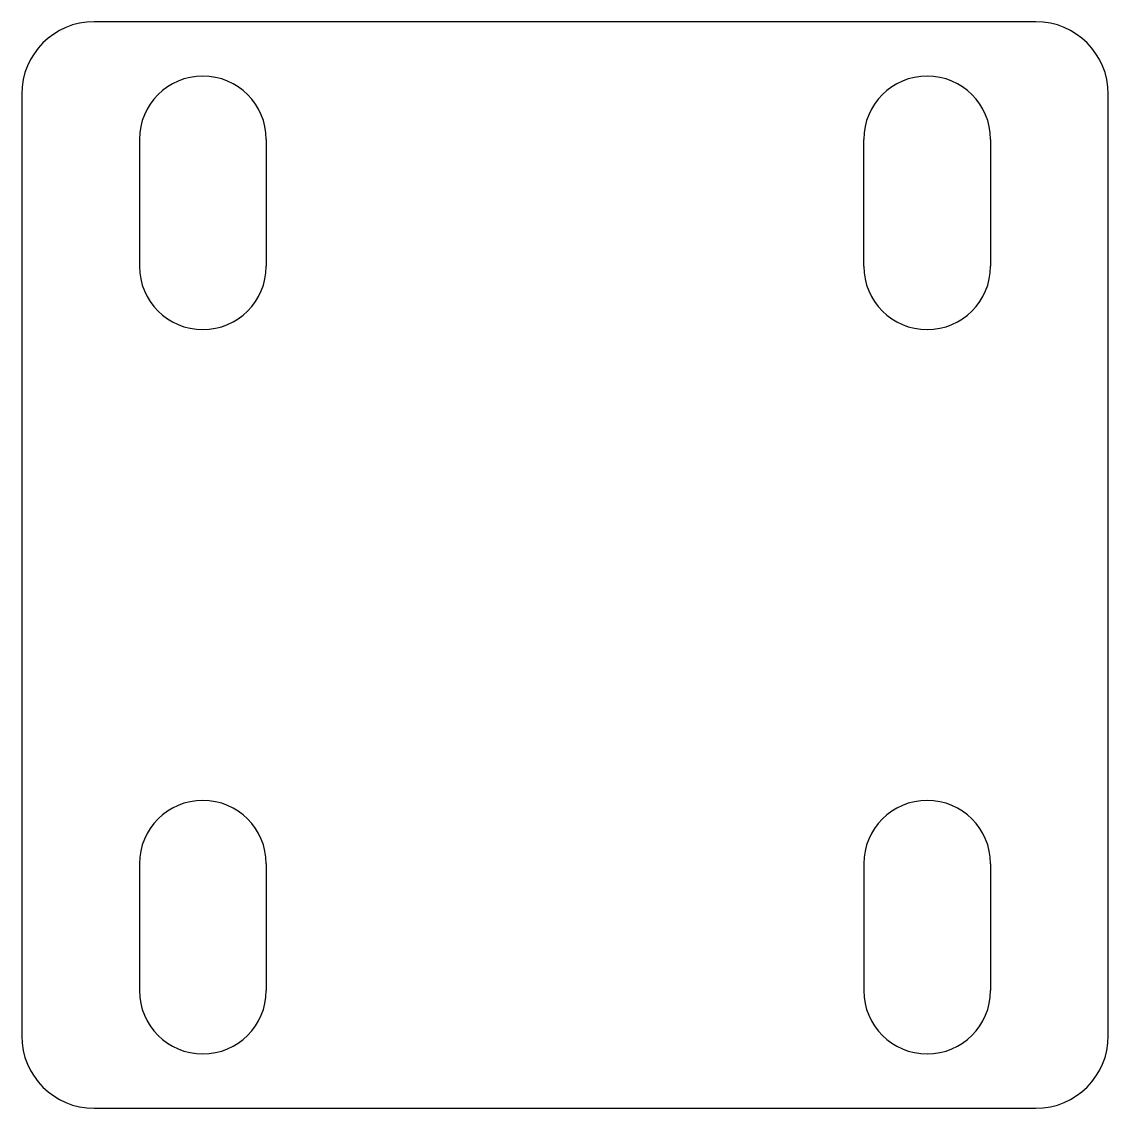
# Model space of a CAD drawing. Header units: millimetres. Extents: x -15 to 15, y -15 to 15.
import ezdxf

# ---------------------------------------------------------------- set-up
doc = ezdxf.new("R2010")
doc.units = ezdxf.units.MM

msp = doc.modelspace()

# ---------------------------------------------------------------- linework, layer by layer
at = {"color": 7, "linetype": 'Continuous', "lineweight": 25}
for p, q in [((13, 15), (-13, 15)), ((-15, 13), (-15, -13)), ((15, -13), (15, 13)), ((-11.75, 11.75), (-11.75, 8.25)), ((-8.25, 11.75), (-8.25, 8.25)), ((8.25, 8.25), (8.25, 11.75)), ((11.75, 11.75), (11.75, 8.25)), ((-11.75, -8.25), (-11.75, -11.75)), ((-8.25, -8.25), (-8.25, -11.75)), ((8.25, -8.25), (8.25, -11.75)), ((11.75, -8.25), (11.75, -11.75)), ((-13, -15), (13, -15))]:
    msp.add_line(p, q, dxfattribs=at)
for centre, radius, start, end in [((13, 13), 2, 0, 90), ((-13, 13), 2, 90, 180), ((-10, 11.75), 1.75, 0, 180), ((10, 11.75), 1.75, 0, 180), ((-10, 8.25), 1.75, 180, 0), ((10, 8.25), 1.75, 180, 0), ((-10, -8.25), 1.75, 0, 180), ((10, -8.25), 1.75, 0, 180), ((-10, -11.75), 1.75, 180, 0), ((10, -11.75), 1.75, 180, 0), ((-13, -13), 2, 180, 270), ((13, -13), 2, 270, 0)]:
    msp.add_arc(centre, radius, start, end, dxfattribs=at)

doc.saveas('drawing.dxf')
